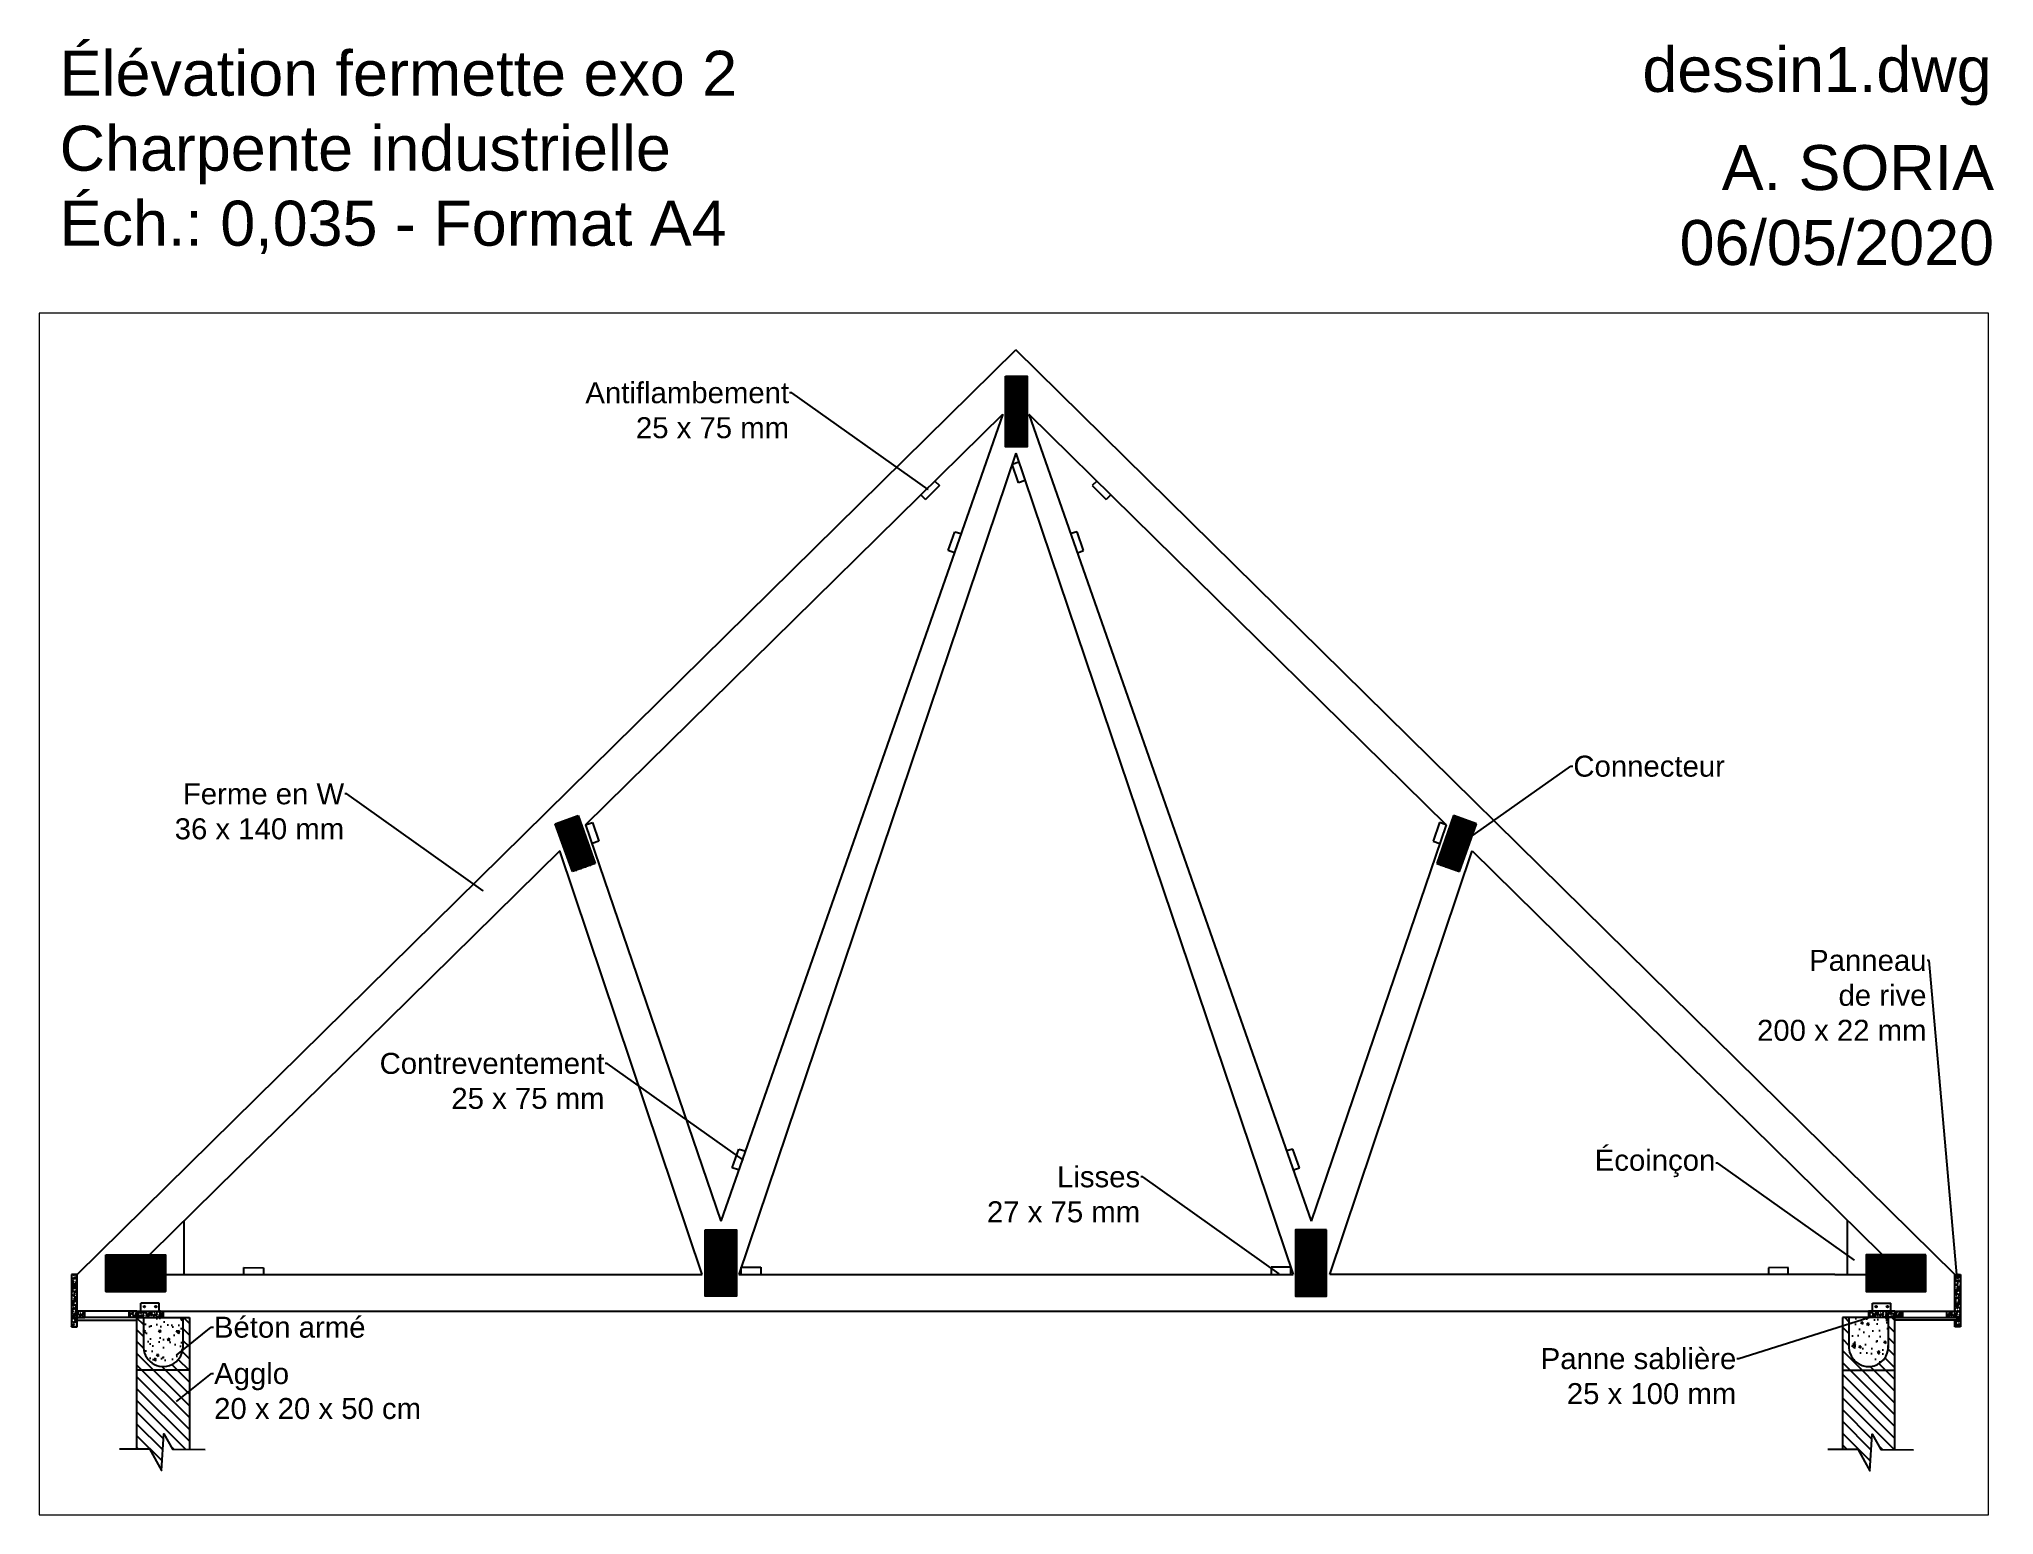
# Paper-space layout 'Présentation1' of a CAD drawing. Header units: millimetres. Extents: x -3 to 258, y -1 to 196.
# The model-space entities are those that its viewports show. They can reach past a viewport. Long polylines and large blocks are cut down to what shows.
import ezdxf
from ezdxf import colors
from ezdxf.entities.mleader import LeaderData, LeaderLine
from ezdxf.math import Vec2, Vec3

# ---------------------------------------------------------------- set-up
doc = ezdxf.new("R2010")
doc.units = ezdxf.units.MM
doc.styles.get("Standard").update_dxf_attribs({"font": 'Arial.ttf'})

msp = doc.modelspace()

# ---------------------------------------------------------------- hatches: boundary and pattern name
h = msp.add_hatch()
h.set_pattern_fill('GRATE', color=256, scale=8)
h.paths.add_polyline_path([(2097, 1411.5), (1959.6, 1411.5), (2034.9, 1485.6), (1869.6, 1485.6), (1869.6, 1346.2), (2097, 1346.2)])
h.paths.add_polyline_path([(2097, 1485.6), (2034.9, 1485.6), (1959.6, 1411.5), (2097, 1411.5)], flags=17)
h.paths.add_polyline_path([(4272.8, 1581.5), (4154, 1581.5), (4154, 1327.9), (4272.8, 1327.9)])
h.paths.add_polyline_path([(3670.3, 3160.8), (3582.5, 3128.9), (3647.9, 2947), (3734.1, 2977.3)])
h.paths.add_polyline_path([(5381.3, 4835.7), (5298.2, 4835.7), (5298.2, 4566.2), (5381.3, 4566.2)])
h.paths.add_polyline_path([(6522.3, 1581.5), (6403.4, 1581.5), (6403.4, 1327.9), (6522.3, 1327.9)])
h.paths.add_polyline_path([(7093.7, 3128.9), (7006, 3160.8), (6942.1, 2977.3), (7028.3, 2947)])
h.paths.add_polyline_path([(8806.7, 1485.6), (8641.4, 1485.6), (8716.6, 1411.5), (8579.2, 1411.5), (8579.2, 1346.2), (8806.7, 1346.2)])
h.paths.add_polyline_path([(8641.4, 1485.6), (8579.2, 1485.6), (8579.2, 1411.5), (8716.6, 1411.5)], flags=17)
h = msp.add_hatch()
h.set_pattern_fill('GOST_WOOD', color=256, scale=3, angle=50)
h.paths.add_polyline_path([(1958.1, 1271.5), (1988.1, 1271.5), (1988.1, 1246.5), (1958.1, 1246.5)])
h.paths.add_polyline_path([(1988.1, 1271.5), (2088.1, 1271.5), (2088.1, 1246.5), (1988.1, 1246.5)])
h.paths.add_polyline_path([(1760.1, 1271.5), (1790.1, 1271.5), (1790.1, 1246.5), (1760.1, 1246.5)])
h.paths.add_polyline_path([(1738.1, 1411.5), (1760.1, 1411.5), (1760.1, 1271.5), (1760.1, 1246.5), (1752.1, 1246.5), (1752.1, 1236.5), (1760.1, 1236.5), (1760.1, 1211.5), (1738.1, 1211.5)])
h = msp.add_hatch()
h.set_pattern_fill('GOST_WOOD', color=256, scale=3, angle=50)
h.paths.add_polyline_path([(8718.1, 1271.5), (8688.1, 1271.5), (8688.1, 1246.5), (8718.1, 1246.5)])
h.paths.add_polyline_path([(8688.1, 1271.5), (8588.1, 1271.5), (8588.1, 1246.5), (8688.1, 1246.5)])
h.paths.add_polyline_path([(8916.1, 1271.5), (8886.1, 1271.5), (8886.1, 1246.5), (8916.1, 1246.5)])
h.paths.add_polyline_path([(8938.1, 1411.5), (8916.1, 1411.5), (8916.1, 1271.5), (8916.1, 1246.5), (8924.1, 1246.5), (8924.1, 1236.5), (8916.1, 1236.5), (8916.1, 1211.5), (8938.1, 1211.5)])
h = msp.add_hatch()
h.set_pattern_fill('ANSI31', color=256, scale=10, angle=90)
edge = h.paths.add_edge_path()
edge.add_line((2163.1, 1129.8), (2163.1, 1246.5))
edge.add_line((2163.1, 1246.5), (2188.1, 1246.5))
edge.add_line((2188.1, 1246.5), (2188.1, 1046.5))
edge.add_line((2188.1, 1046.5), (1988.1, 1045.9))
edge.add_line((1988.1, 1045.9), (1988.1, 1246.5))
edge.add_line((1988.1, 1246.5), (2013.1, 1246.5))
edge.add_line((2013.1, 1246.5), (2013.1, 1140.8))
edge.add_arc((2088.1, 1135.3), 75.2, 175.81346, 355.81346)
h.paths.add_polyline_path([(1988.1, 1045.9), (2188.1, 1046.5), (2188.1, 745), (2124.2, 745.1), (2091, 803.5), (2081.3, 663.6), (2035.7, 746), (1988.1, 746.5)])
h = msp.add_hatch()
h.set_pattern_fill('AR-CONC', color=256, scale=0.5, angle=90)
h.paths.add_polyline_path([(2013.1, 1246.5), (2163.1, 1246.5), (2163.1, 1129.8, -0.929476), (2013.1, 1129.8)])
h = msp.add_hatch()
h.set_pattern_fill('ANSI31', color=256, scale=10, angle=90)
h.paths.add_polyline_path([(8513.1, 1129.8), (8513.1, 1246.5), (8488.1, 1246.5), (8488.1, 1046.5), (8688.1, 1045.9), (8688.1, 1246.5), (8663.1, 1246.5), (8663.1, 1140.8, -1)])
h.paths.add_polyline_path([(8688.1, 1045.9), (8488.1, 1046.5), (8488.1, 745), (8546.6, 744.7), (8592.2, 662.3), (8602, 802.2), (8635.1, 743.7), (8688.1, 743.4)])
h = msp.add_hatch()
h.set_pattern_fill('AR-CONC', color=256, scale=0.5, angle=90)
h.paths.add_polyline_path([(8663.1, 1246.5), (8513.1, 1246.5), (8513.1, 1129.8, 0.929476), (8663.1, 1129.8)])

# ---------------------------------------------------------------- linework, layer by layer
for p, q in [((1760.1, 1411.5), (5338.1, 4935.6)), ((8916.1, 1411.5), (5338.1, 4935.6)), ((3698.1, 3125.1), (5288.3, 4690)), ((5288.3, 4690), (4212.9, 1614.3)), ((5388, 4690), (6463.4, 1614.3)), ((5388, 4690), (6978.1, 3125.1)), ((5338.1, 4542.2), (4282, 1411.5)), ((5338.1, 4542.2), (6394.3, 1411.5)), ((3582.5, 3128.9), (3670.3, 3160.8)), ((3670.3, 3160.8), (3734.1, 2977.3)), ((7006, 3160.8), (6942.1, 2977.3)), ((7093.7, 3128.9), (7006, 3160.8)), ((3647.9, 2947), (3582.5, 3128.9)), ((3698.1, 3125.1), (4212.9, 1614.3)), ((6978.1, 3125.1), (6463.4, 1614.3)), ((7028.3, 2947), (7093.7, 3128.9)), ((3599.6, 3025.6), (1959.6, 1411.5)), ((4142, 1411.5), (3599.6, 3025.6)), ((6534.3, 1411.5), (7076.6, 3025.6)), ((7076.9, 3026.5), (8716.6, 1411.5)), ((3734.1, 2977.3), (3647.9, 2947)), ((6942.1, 2977.3), (7028.3, 2947)), ((2091.7, 1541), (2091.7, 1541)), ((1760.1, 1411.5), (1738.1, 1411.5)), ((1738.1, 1411.5), (1738.1, 1211.5)), ((1760.1, 1411.5), (1738.1, 1411.5)), ((1760.1, 1271.5), (1760.1, 1411.5)), ((1760.1, 1271.5), (1760.1, 1411.5)), ((1959.6, 1411.5), (4142, 1411.5)), ((4282, 1411.5), (6394.3, 1411.5)), ((8459.3, 1411.5), (6534.3, 1411.5)), ((8459.3, 1411.5), (8716.6, 1411.5)), ((8916.1, 1271.5), (8916.1, 1411.5)), ((8916.1, 1411.5), (8938.1, 1411.5)), ((8938.1, 1411.5), (8938.1, 1211.5)), ((1988.1, 1271.5), (1760.1, 1271.5)), ((1760.1, 1211.5), (1760.1, 1271.5)), ((1988.1, 1271.5), (1760.1, 1271.5)), ((1760.1, 1246.5), (1760.1, 1271.5)), ((1790.1, 1246.5), (1790.1, 1271.5)), ((1958.1, 1246.5), (1958.1, 1271.5)), ((1988.1, 1246.5), (1988.1, 1271.5)), ((1988.1, 1271.5), (2088.1, 1271.5)), ((1988.1, 1246.5), (1988.1, 1271.5)), ((1988.1, 1271.5), (2088.1, 1271.5)), ((2003.1, 1271.5), (2003.1, 1301.5)), ((2073.1, 1301.5), (2003.1, 1301.5)), ((2073.1, 1271.5), (2073.1, 1301.5)), ((2088.1, 1271.5), (2088.1, 1246.5)), ((2088.1, 1271.5), (8588.1, 1271.5)), ((2088.1, 1271.5), (2088.1, 1246.5)), ((8688.1, 1271.5), (8588.1, 1271.5)), ((8588.1, 1271.5), (8588.1, 1246.5)), ((8603.1, 1271.5), (8603.1, 1301.5)), ((8603.1, 1301.5), (8673.1, 1301.5)), ((8673.1, 1271.5), (8673.1, 1301.5)), ((8688.1, 1246.5), (8688.1, 1271.5)), ((8688.1, 1271.5), (8916.1, 1271.5)), ((8718.1, 1246.5), (8718.1, 1271.5)), ((8886.1, 1246.5), (8886.1, 1271.5)), ((8916.1, 1246.5), (8916.1, 1271.5)), ((1738.1, 1211.5), (1760.1, 1211.5)), ((1958.1, 1246.5), (1752.1, 1246.5)), ((1752.1, 1246.5), (1752.1, 1236.5)), ((1752.1, 1236.5), (1988.1, 1236.5)), ((1760.1, 1246.5), (1790.1, 1246.5)), ((1988.1, 1246.5), (1958.1, 1246.5)), ((1988.1, 746.5), (1988.1, 1246.5)), ((1988.1, 1246.5), (2188.1, 1246.5)), ((2013.1, 1246.5), (2013.1, 1129.8)), ((2163.1, 1246.5), (2163.1, 1129.8)), ((2188.1, 1246.5), (2188.1, 744.4)), ((8688.1, 1246.5), (8488.1, 1246.5)), ((8488.1, 1246.5), (8488.1, 744.4)), ((8588.1, 1246.5), (8513.1, 1246.5)), ((8513.1, 1246.5), (8513.1, 1129.8)), ((8663.1, 1246.5), (8663.1, 1129.8)), ((8688.1, 743.4), (8688.1, 1246.5)), ((8688.1, 1246.5), (8718.1, 1246.5)), ((8924.1, 1236.5), (8688.1, 1236.5)), ((8718.1, 1246.5), (8924.1, 1246.5)), ((8916.1, 1246.5), (8886.1, 1246.5)), ((8916.1, 1211.5), (8916.1, 1236.5)), ((8938.1, 1211.5), (8916.1, 1211.5)), ((8924.1, 1246.5), (8924.1, 1236.5)), ((2188.1, 1046.5), (1988.1, 1045.9)), ((8488.1, 1046.5), (8688.1, 1045.9))]:
    msp.add_line(p, q)
at = {"color": 104}
for p, q in [((5323.9, 4499.9), (5349.5, 4508.5)), ((5347.5, 4428.6), (5323.9, 4499.9)), ((5373.4, 4437.4), (5347.5, 4428.6)), ((3698.1, 3125.1), (3723.9, 3134)), ((3723.9, 3134), (3748.1, 3063)), ((6952.3, 3134), (6928.2, 3063)), ((6978.1, 3125.1), (6952.3, 3134)), ((3748.1, 3063), (3722.5, 3054.2)), ((6928.2, 3063), (6953.7, 3054.2)), ((4290.7, 1438.7), (4365.7, 1438.7)), ((4290.9, 1411.3), (4290.7, 1438.7)), ((4365.7, 1438.7), (4365.9, 1411.7)), ((6310.5, 1438.7), (6310.4, 1411.7)), ((6385.5, 1438.7), (6310.5, 1438.7)), ((6385.4, 1411.3), (6385.5, 1438.7))]:
    msp.add_line(p, q, dxfattribs=at)
at = {"color": 14}
for p, q in [((5047.4, 4417.9), (4993.9, 4365.3)), ((5029.7, 4435.5), (5047.4, 4417.9)), ((5646.6, 4435.5), (5628.8, 4417.9)), ((5628.8, 4417.9), (5682.3, 4365.3)), ((4976.2, 4382.9), (4993.9, 4365.3)), ((5700, 4382.9), (5682.3, 4365.3)), ((2395.2, 1412.1), (2395.2, 1437.1)), ((2395.2, 1437.1), (2470.2, 1436.9)), ((2470.2, 1436.9), (2470.2, 1411.9)), ((8281.1, 1437.1), (8206.1, 1436.9)), ((8206.1, 1436.9), (8206.1, 1411.9)), ((8281.1, 1412.1), (8281.1, 1437.1))]:
    msp.add_line(p, q, dxfattribs=at)
at = {"color": 154}
for p, q in [((5080.1, 4171.2), (5105.3, 4241.8)), ((5105.3, 4241.8), (5129.4, 4235.3)), ((5571, 4241.8), (5546.9, 4235.3)), ((5596.2, 4171.2), (5571, 4241.8)), ((5103.5, 4162.4), (5080.1, 4171.2)), ((5572.8, 4162.4), (5596.2, 4171.2)), ((4257.2, 1818.1), (4282.4, 1888.8)), ((4282.4, 1888.8), (4306.6, 1882.2)), ((6393.8, 1888.8), (6369.7, 1882.2)), ((6419, 1818.1), (6393.8, 1888.8)), ((4280.7, 1809.4), (4257.2, 1818.1)), ((6395.6, 1809.4), (6419, 1818.1))]:
    msp.add_line(p, q, dxfattribs=at)
at = {"color": 52}
for p, q in [((2168.5, 1412), (2168.5, 1617.2)), ((8507.7, 1412), (8507.7, 1617.2))]:
    msp.add_line(p, q, dxfattribs=at)
for points in [[(5298.2, 4835.7), (5381.3, 4835.7), (5381.3, 4566.2), (5298.2, 4566.2)], [(4154, 1581.5), (4272.8, 1581.5), (4272.8, 1327.9), (4154, 1327.9)], [(6522.3, 1581.5), (6403.4, 1581.5), (6403.4, 1327.9), (6522.3, 1327.9)], [(1869.6, 1485.6), (2097, 1485.6), (2097, 1346.2), (1869.6, 1346.2)], [(8806.7, 1485.6), (8579.2, 1485.6), (8579.2, 1346.2), (8806.7, 1346.2)]]:
    msp.add_lwpolyline(points, close=True)
at = {"linetype": 'Continuous'}
for points in [[(1921.9, 746.5), (2035.7, 746), (2081.3, 663.6), (2091, 803.5), (2124.2, 745.1), (2248.3, 744.4)], [(8432.8, 745.2), (8546.6, 744.7), (8592.2, 662.3), (8602, 802.2), (8635.1, 743.7), (8759.3, 743)]]:
    msp.add_lwpolyline(points, dxfattribs=at)
for centre in [(2016.5, 1288), (2059.8, 1288), (8616.5, 1288), (8659.8, 1288)]:
    msp.add_circle(centre, 3.21)
for centre, start, end in [((2088.1, 1135.3), 175.81346, 355.81346), ((8588.1, 1135.3), 184.18654, 4.18654)]:
    msp.add_arc(centre, 75.2, start, end)

# ---------------------------------------------------------------- leaders
ml = msp.add_multileader_mtext('Standard')
ml.set_content('{\\C14;Antiflambement^J25 x 75 mm} ', color=256)
ml.set_leader_properties(color=14)
ml.build(insert=Vec2(0, 0))
ctx = ml.context
ctx.base_point, ctx.char_height, ctx.plane_origin = Vec3(3696.7, 4771.6), 80, Vec3(5006.7, 4400.4)
ctx.text_align_type = 2
notes = []
notes.append((ctx, [(0, (1, 1, 0), (4483.6, 4771.6), (-1, 0), 8, [(0, [(5006.7, 4400.4)], 0, [])])]))
ctx.mtext.insert, ctx.mtext.alignment, ctx.mtext.flow_direction = Vec3(4473.6, 4812.2), 3, 5
ml = msp.add_multileader_mtext('Standard')
ml.set_content('Connecteur ', color=256)
ml.set_leader_properties()
ml.build(insert=Vec2(0, 0))
ctx = ml.context
ctx.base_point, ctx.char_height, ctx.plane_origin = Vec3(7460.7, 3348.1), 80, Vec3(6995, 2976.9)
notes.append((ctx, [(1, (1, 1, 0), (7452.7, 3348.1), (1, 0), 8, [(0, [(7021.7, 3043.5)], 0, [])])]))
ctx.mtext.insert, ctx.mtext.flow_direction = Vec3(7462.7, 3388.6), 5
ml = msp.add_multileader_mtext('Standard')
ml.set_content('Ferme en W^J36 x 140 mm ', color=256)
ml.set_leader_properties()
ml.build(insert=Vec2(0, 0))
ctx = ml.context
ctx.base_point, ctx.char_height, ctx.plane_origin = Vec3(2142.9, 3242.7), 80, Vec3(3311, 2871.5)
ctx.text_align_type = 2
notes.append((ctx, [(0, (1, 1, 0), (2787.9, 3242.7), (-1, 0), 8, [(0, [(3311, 2871.5)], 0, [])])]))
ctx.mtext.insert, ctx.mtext.alignment, ctx.mtext.flow_direction = Vec3(2777.9, 3283.2), 3, 5
ml = msp.add_multileader_mtext('Standard')
ml.set_content('Panneau ^Jde rive^J 200 x 22 mm', color=256)
ml.set_leader_properties()
ml.build(insert=Vec2(0, 0))
ctx = ml.context
ctx.base_point, ctx.char_height, ctx.plane_origin = Vec3(8138.8, 2607.9), 80, Vec3(8911.4, 1344.9)
ctx.text_align_type = 2
notes.append((ctx, [(0, (1, 1, 0), (8818.7, 2607.9), (-1, 0), 8, [(0, [(8925.6, 1391.1)], 0, [])])]))
ctx.mtext.insert, ctx.mtext.alignment, ctx.mtext.flow_direction = Vec3(8808.7, 2648.4), 3, 5
ml = msp.add_multileader_mtext('Standard')
ml.set_content('{\\C154;Contreventement^J25 x 75 mm} ', color=256)
ml.set_leader_properties(color=154)
ml.build(insert=Vec2(0, 0))
ctx = ml.context
ctx.base_point, ctx.char_height, ctx.plane_origin = Vec3(2918, 2215.1), 80, Vec3(4303.4, 1844)
ctx.text_align_type = 2
notes.append((ctx, [(0, (1, 1, 0), (3780.2, 2215.1), (-1, 0), 8, [(0, [(4303.4, 1844)], 0, [])])]))
ctx.mtext.insert, ctx.mtext.alignment, ctx.mtext.flow_direction = Vec3(3770.2, 2255.7), 3, 5
ml = msp.add_multileader_mtext('Standard')
ml.set_content('{\\C52;Écoinçon} ', color=256)
ml.set_leader_properties(color=52)
ml.build(insert=Vec2(0, 0))
ctx = ml.context
ctx.base_point, ctx.char_height, ctx.plane_origin = Vec3(7558.8, 1834.9), 80, Vec3(8537.1, 1463.7)
ctx.text_align_type = 2
notes.append((ctx, [(0, (1, 1, 0), (8013.9, 1834.9), (-1, 0), 8, [(0, [(8537.1, 1463.7)], 0, [])])]))
ctx.mtext.insert, ctx.mtext.alignment, ctx.mtext.flow_direction = Vec3(8003.9, 1886.4), 3, 5
ml = msp.add_multileader_mtext('Standard')
ml.set_content('{\\C104;Lisses^J27 x 75 mm} ', color=256)
ml.set_leader_properties(color=104)
ml.build(insert=Vec2(0, 0))
ctx = ml.context
ctx.base_point, ctx.char_height, ctx.plane_origin = Vec3(5236.8, 1782.7), 80, Vec3(6344.9, 1411.5)
ctx.text_align_type = 2
notes.append((ctx, [(0, (1, 1, 0), (5821.7, 1782.7), (-1, 0), 8, [(0, [(6344.9, 1411.5)], 0, [])])]))
ctx.mtext.insert, ctx.mtext.alignment, ctx.mtext.flow_direction = Vec3(5811.7, 1823.3), 3, 5
ml = msp.add_multileader_mtext('Standard')
ml.set_content('Béton armé ', color=256)
ml.set_leader_properties()
ml.build(insert=Vec2(0, 0))
ctx = ml.context
ctx.base_point, ctx.char_height, ctx.plane_origin = Vec3(2279.5, 1209.6), 80, Vec3(2135.6, 1101.5)
notes.append((ctx, [(1, (1, 1, 0), (2271.5, 1209.6), (1, 0), 8, [(0, [(2135.6, 1101.5)], 0, [])])]))
ctx.mtext.insert, ctx.mtext.flow_direction = Vec3(2281.5, 1250.1), 5
ml = msp.add_multileader_mtext('Standard')
ml.set_content('Panne sablière\\P25 x 100 mm ', color=256)
ml.set_leader_properties(color=256)
ml.build(insert=Vec2(0, 0))
ctx = ml.context
ctx.base_point, ctx.char_height, ctx.plane_origin = Vec3(7348.3, 1089.6), 80, Vec3(8616.9, 1254.6)
ctx.text_align_type = 2
notes.append((ctx, [(0, (1, 1, 0), (8093.7, 1089.6), (-1, 0), 8, [(0, [(8616.9, 1254.6)], 0, [])])]))
ctx.mtext.insert, ctx.mtext.alignment, ctx.mtext.flow_direction = Vec3(8083.7, 1130.2), 3, 5
ml = msp.add_multileader_mtext('Standard')
ml.set_content('Agglo^J20 x 20 x 50 cm ', color=256)
ml.set_leader_properties()
ml.build(insert=Vec2(0, 0))
ctx = ml.context
ctx.base_point, ctx.char_height, ctx.plane_origin = Vec3(2280.2, 1032.9), 80, Vec3(2136.2, 924.8)
notes.append((ctx, [(1, (1, 1, 0), (2272.2, 1032.9), (1, 0), 8, [(0, [(2136.2, 924.8)], 0, [])])]))
ctx.mtext.insert, ctx.mtext.flow_direction = Vec3(2282.2, 1073.4), 5
for ctx, leaders in notes:
    for number, flags, end, landing, length, lines in leaders:
        leader = LeaderData()
        leader.index, (leader.has_last_leader_line, leader.has_dogleg_vector, leader.attachment_direction) = number, flags
        leader.last_leader_point, leader.dogleg_vector, leader.dogleg_length = Vec3(end), Vec3(landing), length
        for number, points, colour, breaks in lines:
            line = LeaderLine()
            line.index, line.vertices, line.color, line.breaks = number, Vec3.list(points), colors.encode_raw_color(colour), breaks
            leader.lines.append(line)
        ctx.leaders.append(leader)

psp = doc.layouts.new('Présentation1')

# ---------------------------------------------------------------- texts
at = {"char_height": 6, "attachment_point": 1}
for s, insert in [('Élévation fermette exo 2 Charpente industrielle Éch.: 0,035 - Format A4', (0.05, 194.62)), ('dessin1.dwg', (211.18, 195.13)), ('\\pxqr;^JA. SORIA\\P06/05/2020', (161.29, 192.04))]:
    psp.add_mtext_dynamic_manual_height_columns(s, width=96.7976, gutter_width=125, heights=[0], dxfattribs=dict(at, insert=insert))

# ---------------------------------------------------------------- viewports
at = {"layer": '0'}
psp.add_viewport(center=(127.32, 79.45), size=(260.03, 160.3415), view_center_point=(5329.9, 2785.05), view_height=4581.1858, dxfattribs=at)

doc.saveas('drawing.dxf')
